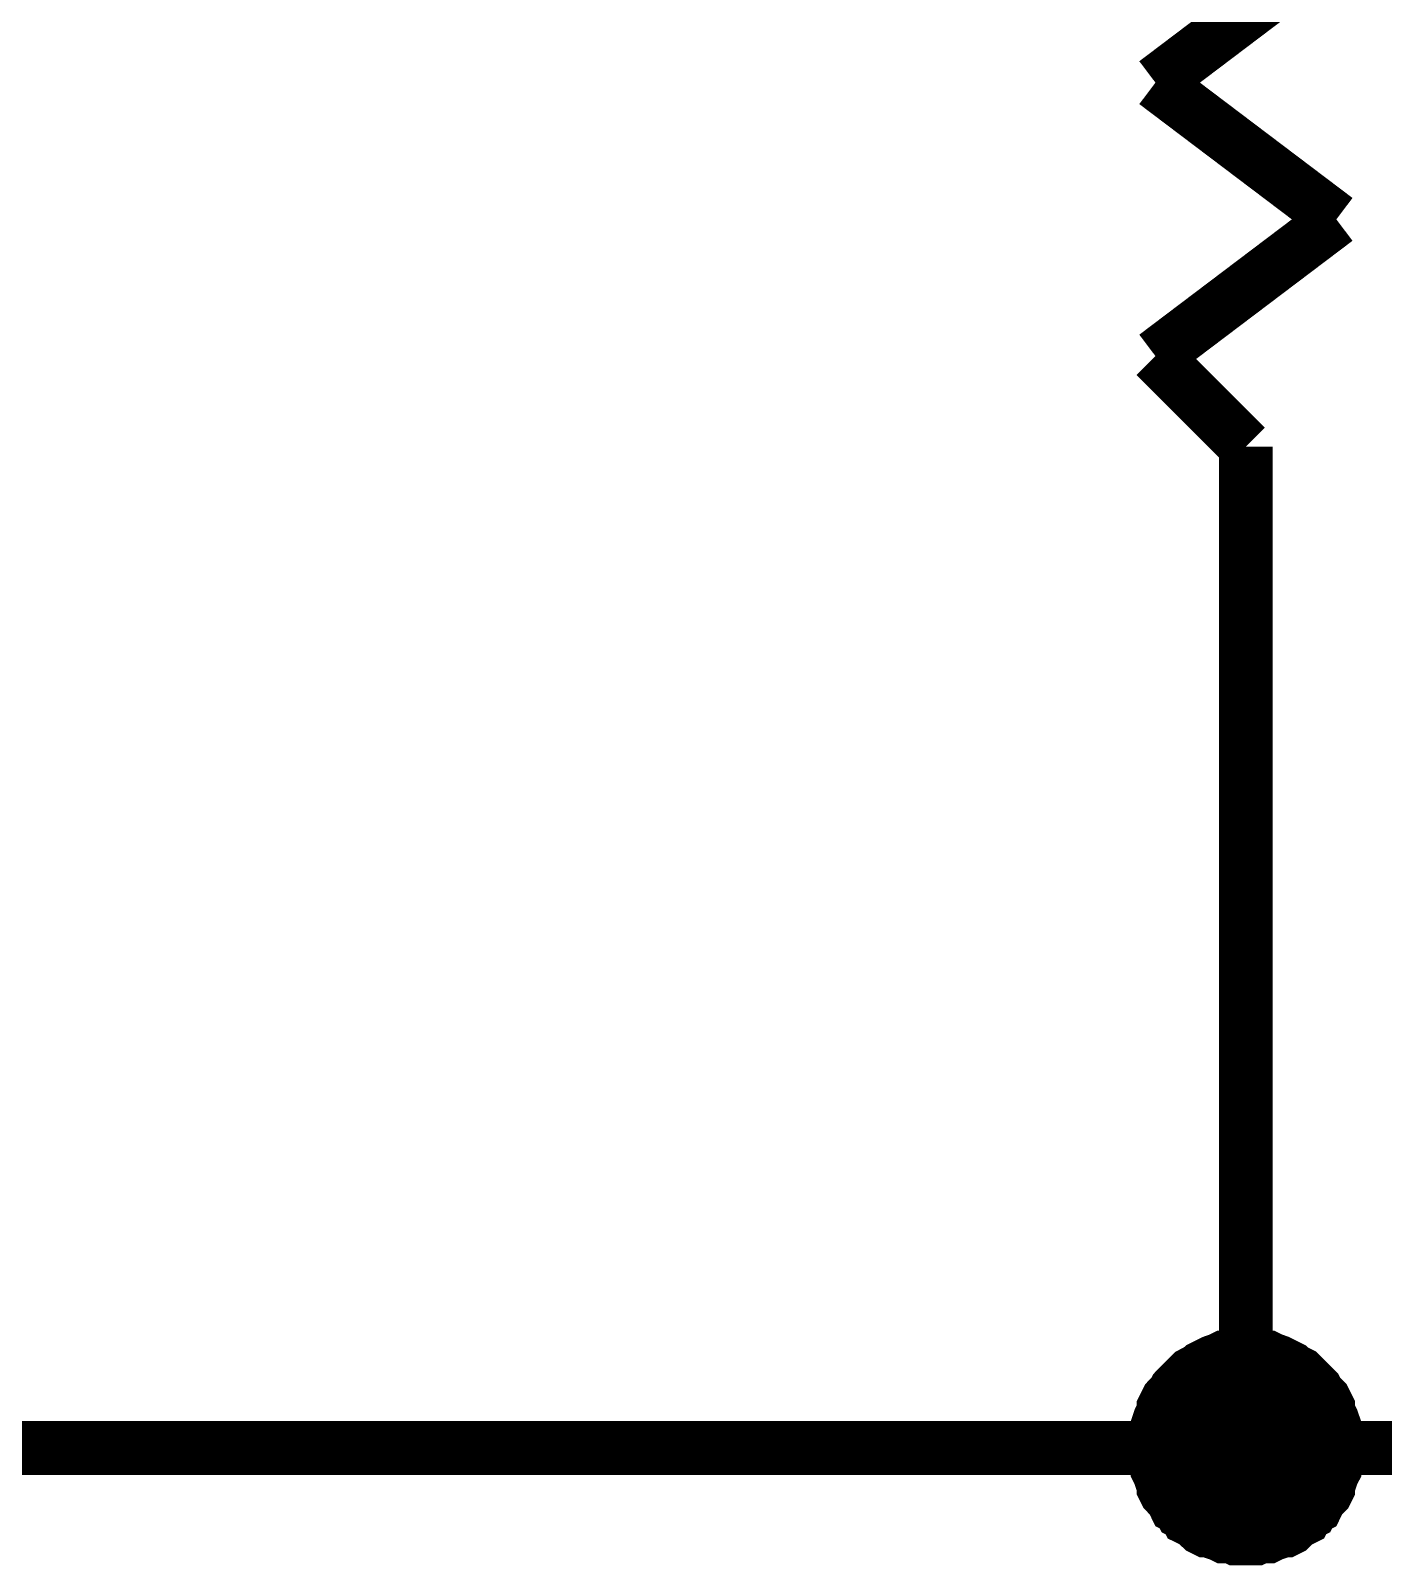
# Model space of a CAD drawing. Header units: millimetres. Extents: x 0 to 19, y 0 to 9.5.
# Drawn here: x 12.7328 to 13.0304, y 5.1738 to 5.5112 of the extents above; entities that cross this region are included whole.
import ezdxf

# ---------------------------------------------------------------- set-up
doc = ezdxf.new("R2010")
doc.units = ezdxf.units.MM
doc.header["$MEASUREMENT"] = 0
doc.layers.add('Sheet', color=255, linetype='Continuous')

msp = doc.modelspace()

# ---------------------------------------------------------------- linework, layer by layer
at = {"layer": 'Sheet'}
for points, const_width in [([(13.02006, 5.52988), (12.98027, 5.49981)], 0.0118), ([(12.40022, 5.49981), (12.70041, 5.49981), (12.70041, 5.19962), (13.00016, 5.19962), (13.30035, 5.19962), (13.6001, 5.19962)], 0.0118), ([(12.98027, 5.49981), (13.02006, 5.46975)], 0.0118), ([(13.02006, 5.46975), (12.98027, 5.43969)], 0.0118), ([(12.98027, 5.43969), (13.00016, 5.41979)], 0.0118), ([(13.00016, 5.41979), (13.00016, 5.3999)], 0.0118), ([(13.00016, 5.3999), (13.00016, 5.19962)], 0.0118), ([(12.98027, 5.19962), (12.98027, 5.20051), (12.98027, 5.20183), (12.98071, 5.20272), (12.98071, 5.2036), (12.98071, 5.20449), (12.98115, 5.20581), (12.98159, 5.2067), (12.98204, 5.20758), (12.98204, 5.20847), (12.98248, 5.20935), (12.98292, 5.21023), (12.9838, 5.21112), (12.98425, 5.21156), (12.98469, 5.21244), (12.98557, 5.21333), (12.98602, 5.21377), (12.9869, 5.21465), (12.98734, 5.2151), (12.98823, 5.21598), (12.98911, 5.21642), (12.98999, 5.21687), (12.99044, 5.21731), (12.99132, 5.21775), (12.9922, 5.21819), (12.99309, 5.21863), (12.99442, 5.21908), (12.9953, 5.21952), (12.99618, 5.21952), (12.99707, 5.21952), (12.99795, 5.21996), (12.99928, 5.21996), (13.00016, 5.21996)], 0.0118), ([(12.98027, 5.19962), (12.98027, 5.20051), (12.98027, 5.20183), (12.98071, 5.20272), (12.98071, 5.2036), (12.98071, 5.20449), (12.98115, 5.20581), (12.98159, 5.2067), (12.98204, 5.20758), (12.98204, 5.20847), (12.98248, 5.20935), (12.98292, 5.21023), (12.9838, 5.21112), (12.98425, 5.21156), (12.98469, 5.21244), (12.98557, 5.21333), (12.98602, 5.21377), (12.9869, 5.21465), (12.98734, 5.2151), (12.98823, 5.21598), (12.98911, 5.21642), (12.98999, 5.21687), (12.99044, 5.21731), (12.99132, 5.21775), (12.9922, 5.21819), (12.99309, 5.21863), (12.99442, 5.21908), (12.9953, 5.21952), (12.99618, 5.21952), (12.99707, 5.21952), (12.99795, 5.21996), (12.99928, 5.21996), (13.00016, 5.21996)], 0.0118), ([(12.98027, 5.19962), (12.98027, 5.20051), (12.98027, 5.20183), (12.98071, 5.20272), (12.98071, 5.2036), (12.98071, 5.20449), (12.98115, 5.20581), (12.98159, 5.2067), (12.98204, 5.20758), (12.98204, 5.20847), (12.98248, 5.20935), (12.98292, 5.21023), (12.9838, 5.21112), (12.98425, 5.21156), (12.98469, 5.21244), (12.98557, 5.21333), (12.98602, 5.21377), (12.9869, 5.21465), (12.98734, 5.2151), (12.98823, 5.21598), (12.98911, 5.21642), (12.98999, 5.21687), (12.99044, 5.21731), (12.99132, 5.21775), (12.9922, 5.21819), (12.99309, 5.21863), (12.99442, 5.21908), (12.9953, 5.21952), (12.99618, 5.21952), (12.99707, 5.21952), (12.99795, 5.21996), (12.99928, 5.21996), (13.00016, 5.21996)], 0.0118), ([(12.98027, 5.19962), (12.98027, 5.20051), (12.98027, 5.20183), (12.98071, 5.20272), (12.98071, 5.2036), (12.98071, 5.20449), (12.98115, 5.20581), (12.98159, 5.2067), (12.98204, 5.20758), (12.98204, 5.20847), (12.98248, 5.20935), (12.98292, 5.21023), (12.9838, 5.21112), (12.98425, 5.21156), (12.98469, 5.21244), (12.98557, 5.21333), (12.98602, 5.21377), (12.9869, 5.21465), (12.98734, 5.2151), (12.98823, 5.21598), (12.98911, 5.21642), (12.98999, 5.21687), (12.99044, 5.21731), (12.99132, 5.21775), (12.9922, 5.21819), (12.99309, 5.21863), (12.99442, 5.21908), (12.9953, 5.21952), (12.99618, 5.21952), (12.99707, 5.21952), (12.99795, 5.21996), (12.99928, 5.21996), (13.00016, 5.21996)], 0.0118), ([(13.00016, 5.21996), (13.00016, 5.21996)], 0.0118), ([(13.00016, 5.21996), (13.00105, 5.21996), (13.00237, 5.21996), (13.00326, 5.21952), (13.00414, 5.21952), (13.00503, 5.21952), (13.00591, 5.21908), (13.00724, 5.21863), (13.00812, 5.21819), (13.00901, 5.21775), (13.00989, 5.21731), (13.01033, 5.21687), (13.01122, 5.21642), (13.0121, 5.21598), (13.01298, 5.2151), (13.01343, 5.21465), (13.01431, 5.21377), (13.01475, 5.21333), (13.01564, 5.21244), (13.01608, 5.21156), (13.01652, 5.21112), (13.01741, 5.21023), (13.01785, 5.20935), (13.01829, 5.20847), (13.01829, 5.20758), (13.01873, 5.2067), (13.01917, 5.20581), (13.01962, 5.20449), (13.01962, 5.2036), (13.01962, 5.20272), (13.02006, 5.20183), (13.02006, 5.20051), (13.02006, 5.19962)], 0.0118), ([(13.00016, 5.21996), (13.00016, 5.21996)], 0.0118), ([(13.00016, 5.21996), (13.00105, 5.21996), (13.00237, 5.21996), (13.00326, 5.21952), (13.00414, 5.21952), (13.00503, 5.21952), (13.00591, 5.21908), (13.00724, 5.21863), (13.00812, 5.21819), (13.00901, 5.21775), (13.00989, 5.21731), (13.01033, 5.21687), (13.01122, 5.21642), (13.0121, 5.21598), (13.01298, 5.2151), (13.01343, 5.21465), (13.01431, 5.21377), (13.01475, 5.21333), (13.01564, 5.21244), (13.01608, 5.21156), (13.01652, 5.21112), (13.01741, 5.21023), (13.01785, 5.20935), (13.01829, 5.20847), (13.01829, 5.20758), (13.01873, 5.2067), (13.01917, 5.20581), (13.01962, 5.20449), (13.01962, 5.2036), (13.01962, 5.20272), (13.02006, 5.20183), (13.02006, 5.20051), (13.02006, 5.19962)], 0.0118), ([(13.00016, 5.21996), (13.00016, 5.21996)], 0.0118), ([(13.00016, 5.21996), (13.00105, 5.21996), (13.00237, 5.21996), (13.00326, 5.21952), (13.00414, 5.21952), (13.00503, 5.21952), (13.00591, 5.21908), (13.00724, 5.21863), (13.00812, 5.21819), (13.00901, 5.21775), (13.00989, 5.21731), (13.01033, 5.21687), (13.01122, 5.21642), (13.0121, 5.21598), (13.01298, 5.2151), (13.01343, 5.21465), (13.01431, 5.21377), (13.01475, 5.21333), (13.01564, 5.21244), (13.01608, 5.21156), (13.01652, 5.21112), (13.01741, 5.21023), (13.01785, 5.20935), (13.01829, 5.20847), (13.01829, 5.20758), (13.01873, 5.2067), (13.01917, 5.20581), (13.01962, 5.20449), (13.01962, 5.2036), (13.01962, 5.20272), (13.02006, 5.20183), (13.02006, 5.20051), (13.02006, 5.19962)], 0.0118), ([(13.00016, 5.21996), (13.00016, 5.21996)], 0.0118), ([(13.00016, 5.21996), (13.00105, 5.21996), (13.00237, 5.21996), (13.00326, 5.21952), (13.00414, 5.21952), (13.00503, 5.21952), (13.00591, 5.21908), (13.00724, 5.21863), (13.00812, 5.21819), (13.00901, 5.21775), (13.00989, 5.21731), (13.01033, 5.21687), (13.01122, 5.21642), (13.0121, 5.21598), (13.01298, 5.2151), (13.01343, 5.21465), (13.01431, 5.21377), (13.01475, 5.21333), (13.01564, 5.21244), (13.01608, 5.21156), (13.01652, 5.21112), (13.01741, 5.21023), (13.01785, 5.20935), (13.01829, 5.20847), (13.01829, 5.20758), (13.01873, 5.2067), (13.01917, 5.20581), (13.01962, 5.20449), (13.01962, 5.2036), (13.01962, 5.20272), (13.02006, 5.20183), (13.02006, 5.20051), (13.02006, 5.19962)], 0.0118), ([(12.98027, 5.19962), (12.98027, 5.20051), (12.98027, 5.20183), (12.98071, 5.20272), (12.98071, 5.2036), (12.98071, 5.20449), (12.98115, 5.20581), (12.98159, 5.2067), (12.98204, 5.20758), (12.98204, 5.20847), (12.98248, 5.20935), (12.98292, 5.21023), (12.9838, 5.21112), (12.98425, 5.21156), (12.98469, 5.21244), (12.98557, 5.21333), (12.98602, 5.21377), (12.9869, 5.21465), (12.98734, 5.2151), (12.98823, 5.21598), (12.98911, 5.21642), (12.98999, 5.21687), (12.99044, 5.21731), (12.99132, 5.21775), (12.9922, 5.21819), (12.99309, 5.21863), (12.99442, 5.21908), (12.9953, 5.21952), (12.99618, 5.21952), (12.99707, 5.21952), (12.99795, 5.21996), (12.99928, 5.21996), (13.00016, 5.21996)], 0.0039), ([(12.98027, 5.19962), (12.98027, 5.20051), (12.98027, 5.20183), (12.98071, 5.20272), (12.98071, 5.2036), (12.98071, 5.20449), (12.98115, 5.20581), (12.98159, 5.2067), (12.98204, 5.20758), (12.98204, 5.20847), (12.98248, 5.20935), (12.98292, 5.21023), (12.9838, 5.21112), (12.98425, 5.21156), (12.98469, 5.21244), (12.98557, 5.21333), (12.98602, 5.21377), (12.9869, 5.21465), (12.98734, 5.2151), (12.98823, 5.21598), (12.98911, 5.21642), (12.98999, 5.21687), (12.99044, 5.21731), (12.99132, 5.21775), (12.9922, 5.21819), (12.99309, 5.21863), (12.99442, 5.21908), (12.9953, 5.21952), (12.99618, 5.21952), (12.99707, 5.21952), (12.99795, 5.21996), (12.99928, 5.21996), (13.00016, 5.21996)], 0.0039), ([(12.98027, 5.19962), (12.98027, 5.20051), (12.98027, 5.20183), (12.98071, 5.20272), (12.98071, 5.2036), (12.98071, 5.20449), (12.98115, 5.20581), (12.98159, 5.2067), (12.98204, 5.20758), (12.98204, 5.20847), (12.98248, 5.20935), (12.98292, 5.21023), (12.9838, 5.21112), (12.98425, 5.21156), (12.98469, 5.21244), (12.98557, 5.21333), (12.98602, 5.21377), (12.9869, 5.21465), (12.98734, 5.2151), (12.98823, 5.21598), (12.98911, 5.21642), (12.98999, 5.21687), (12.99044, 5.21731), (12.99132, 5.21775), (12.9922, 5.21819), (12.99309, 5.21863), (12.99442, 5.21908), (12.9953, 5.21952), (12.99618, 5.21952), (12.99707, 5.21952), (12.99795, 5.21996), (12.99928, 5.21996), (13.00016, 5.21996)], 0.0039), ([(12.98027, 5.19962), (12.98027, 5.20051), (12.98027, 5.20183), (12.98071, 5.20272), (12.98071, 5.2036), (12.98071, 5.20449), (12.98115, 5.20581), (12.98159, 5.2067), (12.98204, 5.20758), (12.98204, 5.20847), (12.98248, 5.20935), (12.98292, 5.21023), (12.9838, 5.21112), (12.98425, 5.21156), (12.98469, 5.21244), (12.98557, 5.21333), (12.98602, 5.21377), (12.9869, 5.21465), (12.98734, 5.2151), (12.98823, 5.21598), (12.98911, 5.21642), (12.98999, 5.21687), (12.99044, 5.21731), (12.99132, 5.21775), (12.9922, 5.21819), (12.99309, 5.21863), (12.99442, 5.21908), (12.9953, 5.21952), (12.99618, 5.21952), (12.99707, 5.21952), (12.99795, 5.21996), (12.99928, 5.21996), (13.00016, 5.21996)], 0.0039), ([(13.00016, 5.21996), (13.00016, 5.21996)], 0.0039), ([(13.00016, 5.21996), (13.00105, 5.21996), (13.00237, 5.21996), (13.00326, 5.21952), (13.00414, 5.21952), (13.00503, 5.21952), (13.00591, 5.21908), (13.00724, 5.21863), (13.00812, 5.21819), (13.00901, 5.21775), (13.00989, 5.21731), (13.01033, 5.21687), (13.01122, 5.21642), (13.0121, 5.21598), (13.01298, 5.2151), (13.01343, 5.21465), (13.01431, 5.21377), (13.01475, 5.21333), (13.01564, 5.21244), (13.01608, 5.21156), (13.01652, 5.21112), (13.01741, 5.21023), (13.01785, 5.20935), (13.01829, 5.20847), (13.01829, 5.20758), (13.01873, 5.2067), (13.01917, 5.20581), (13.01962, 5.20449), (13.01962, 5.2036), (13.01962, 5.20272), (13.02006, 5.20183), (13.02006, 5.20051), (13.02006, 5.19962)], 0.0039), ([(13.00016, 5.21996), (13.00016, 5.21996)], 0.0039), ([(13.00016, 5.21996), (13.00105, 5.21996), (13.00237, 5.21996), (13.00326, 5.21952), (13.00414, 5.21952), (13.00503, 5.21952), (13.00591, 5.21908), (13.00724, 5.21863), (13.00812, 5.21819), (13.00901, 5.21775), (13.00989, 5.21731), (13.01033, 5.21687), (13.01122, 5.21642), (13.0121, 5.21598), (13.01298, 5.2151), (13.01343, 5.21465), (13.01431, 5.21377), (13.01475, 5.21333), (13.01564, 5.21244), (13.01608, 5.21156), (13.01652, 5.21112), (13.01741, 5.21023), (13.01785, 5.20935), (13.01829, 5.20847), (13.01829, 5.20758), (13.01873, 5.2067), (13.01917, 5.20581), (13.01962, 5.20449), (13.01962, 5.2036), (13.01962, 5.20272), (13.02006, 5.20183), (13.02006, 5.20051), (13.02006, 5.19962)], 0.0039), ([(13.00016, 5.21996), (13.00016, 5.21996)], 0.0039), ([(13.00016, 5.21996), (13.00105, 5.21996), (13.00237, 5.21996), (13.00326, 5.21952), (13.00414, 5.21952), (13.00503, 5.21952), (13.00591, 5.21908), (13.00724, 5.21863), (13.00812, 5.21819), (13.00901, 5.21775), (13.00989, 5.21731), (13.01033, 5.21687), (13.01122, 5.21642), (13.0121, 5.21598), (13.01298, 5.2151), (13.01343, 5.21465), (13.01431, 5.21377), (13.01475, 5.21333), (13.01564, 5.21244), (13.01608, 5.21156), (13.01652, 5.21112), (13.01741, 5.21023), (13.01785, 5.20935), (13.01829, 5.20847), (13.01829, 5.20758), (13.01873, 5.2067), (13.01917, 5.20581), (13.01962, 5.20449), (13.01962, 5.2036), (13.01962, 5.20272), (13.02006, 5.20183), (13.02006, 5.20051), (13.02006, 5.19962)], 0.0039), ([(13.00016, 5.21996), (13.00016, 5.21996)], 0.0039), ([(13.00016, 5.21996), (13.00105, 5.21996), (13.00237, 5.21996), (13.00326, 5.21952), (13.00414, 5.21952), (13.00503, 5.21952), (13.00591, 5.21908), (13.00724, 5.21863), (13.00812, 5.21819), (13.00901, 5.21775), (13.00989, 5.21731), (13.01033, 5.21687), (13.01122, 5.21642), (13.0121, 5.21598), (13.01298, 5.2151), (13.01343, 5.21465), (13.01431, 5.21377), (13.01475, 5.21333), (13.01564, 5.21244), (13.01608, 5.21156), (13.01652, 5.21112), (13.01741, 5.21023), (13.01785, 5.20935), (13.01829, 5.20847), (13.01829, 5.20758), (13.01873, 5.2067), (13.01917, 5.20581), (13.01962, 5.20449), (13.01962, 5.2036), (13.01962, 5.20272), (13.02006, 5.20183), (13.02006, 5.20051), (13.02006, 5.19962)], 0.0039), ([(13.00016, 5.17973), (12.99928, 5.17973), (12.99795, 5.17973), (12.99707, 5.18017), (12.99618, 5.18017), (12.9953, 5.18017), (12.99442, 5.18061), (12.99309, 5.18105), (12.9922, 5.1815), (12.99132, 5.1815), (12.99044, 5.18194), (12.98999, 5.18238), (12.98911, 5.18327), (12.98823, 5.18371), (12.98734, 5.18415), (12.9869, 5.18503), (12.98602, 5.18548), (12.98557, 5.18636), (12.98469, 5.1868), (12.98425, 5.18769), (12.9838, 5.18857), (12.98292, 5.18945), (12.98248, 5.1899), (12.98204, 5.19078), (12.98204, 5.19167), (12.98159, 5.19255), (12.98115, 5.19388), (12.98071, 5.19476), (12.98071, 5.19564), (12.98071, 5.19653), (12.98027, 5.19741), (12.98027, 5.19874), (12.98027, 5.19962)], 0.0118), ([(12.98027, 5.19962), (12.98027, 5.19962)], 0.0118), ([(13.00016, 5.17973), (12.99928, 5.17973), (12.99795, 5.17973), (12.99707, 5.18017), (12.99618, 5.18017), (12.9953, 5.18017), (12.99442, 5.18061), (12.99309, 5.18105), (12.9922, 5.1815), (12.99132, 5.1815), (12.99044, 5.18194), (12.98999, 5.18238), (12.98911, 5.18327), (12.98823, 5.18371), (12.98734, 5.18415), (12.9869, 5.18503), (12.98602, 5.18548), (12.98557, 5.18636), (12.98469, 5.1868), (12.98425, 5.18769), (12.9838, 5.18857), (12.98292, 5.18945), (12.98248, 5.1899), (12.98204, 5.19078), (12.98204, 5.19167), (12.98159, 5.19255), (12.98115, 5.19388), (12.98071, 5.19476), (12.98071, 5.19564), (12.98071, 5.19653), (12.98027, 5.19741), (12.98027, 5.19874), (12.98027, 5.19962)], 0.0118), ([(12.98027, 5.19962), (12.98027, 5.19962)], 0.0118), ([(13.00016, 5.17973), (12.99928, 5.17973), (12.99795, 5.17973), (12.99707, 5.18017), (12.99618, 5.18017), (12.9953, 5.18017), (12.99442, 5.18061), (12.99309, 5.18105), (12.9922, 5.1815), (12.99132, 5.1815), (12.99044, 5.18194), (12.98999, 5.18238), (12.98911, 5.18327), (12.98823, 5.18371), (12.98734, 5.18415), (12.9869, 5.18503), (12.98602, 5.18548), (12.98557, 5.18636), (12.98469, 5.1868), (12.98425, 5.18769), (12.9838, 5.18857), (12.98292, 5.18945), (12.98248, 5.1899), (12.98204, 5.19078), (12.98204, 5.19167), (12.98159, 5.19255), (12.98115, 5.19388), (12.98071, 5.19476), (12.98071, 5.19564), (12.98071, 5.19653), (12.98027, 5.19741), (12.98027, 5.19874), (12.98027, 5.19962)], 0.0118), ([(12.98027, 5.19962), (12.98027, 5.19962)], 0.0118), ([(13.00016, 5.17973), (12.99928, 5.17973), (12.99795, 5.17973), (12.99707, 5.18017), (12.99618, 5.18017), (12.9953, 5.18017), (12.99442, 5.18061), (12.99309, 5.18105), (12.9922, 5.1815), (12.99132, 5.1815), (12.99044, 5.18194), (12.98999, 5.18238), (12.98911, 5.18327), (12.98823, 5.18371), (12.98734, 5.18415), (12.9869, 5.18503), (12.98602, 5.18548), (12.98557, 5.18636), (12.98469, 5.1868), (12.98425, 5.18769), (12.9838, 5.18857), (12.98292, 5.18945), (12.98248, 5.1899), (12.98204, 5.19078), (12.98204, 5.19167), (12.98159, 5.19255), (12.98115, 5.19388), (12.98071, 5.19476), (12.98071, 5.19564), (12.98071, 5.19653), (12.98027, 5.19741), (12.98027, 5.19874), (12.98027, 5.19962)], 0.0118), ([(12.98027, 5.19962), (12.98027, 5.19962)], 0.0118), ([(13.02006, 5.19962), (13.02006, 5.19874), (13.02006, 5.19741), (13.01962, 5.19653), (13.01962, 5.19564), (13.01962, 5.19476), (13.01917, 5.19388), (13.01873, 5.19255), (13.01829, 5.19167), (13.01829, 5.19078), (13.01785, 5.1899), (13.01741, 5.18945), (13.01652, 5.18857), (13.01608, 5.18769), (13.01564, 5.1868), (13.01475, 5.18636), (13.01431, 5.18548), (13.01343, 5.18503), (13.01298, 5.18415), (13.0121, 5.18371), (13.01122, 5.18327), (13.01033, 5.18238), (13.00989, 5.18194), (13.00901, 5.1815), (13.00812, 5.1815), (13.00724, 5.18105), (13.00591, 5.18061), (13.00503, 5.18017), (13.00414, 5.18017), (13.00326, 5.18017), (13.00237, 5.17973), (13.00105, 5.17973), (13.00016, 5.17973)], 0.0118), ([(13.02006, 5.19962), (13.02006, 5.19874), (13.02006, 5.19741), (13.01962, 5.19653), (13.01962, 5.19564), (13.01962, 5.19476), (13.01917, 5.19388), (13.01873, 5.19255), (13.01829, 5.19167), (13.01829, 5.19078), (13.01785, 5.1899), (13.01741, 5.18945), (13.01652, 5.18857), (13.01608, 5.18769), (13.01564, 5.1868), (13.01475, 5.18636), (13.01431, 5.18548), (13.01343, 5.18503), (13.01298, 5.18415), (13.0121, 5.18371), (13.01122, 5.18327), (13.01033, 5.18238), (13.00989, 5.18194), (13.00901, 5.1815), (13.00812, 5.1815), (13.00724, 5.18105), (13.00591, 5.18061), (13.00503, 5.18017), (13.00414, 5.18017), (13.00326, 5.18017), (13.00237, 5.17973), (13.00105, 5.17973), (13.00016, 5.17973)], 0.0118), ([(13.02006, 5.19962), (13.02006, 5.19874), (13.02006, 5.19741), (13.01962, 5.19653), (13.01962, 5.19564), (13.01962, 5.19476), (13.01917, 5.19388), (13.01873, 5.19255), (13.01829, 5.19167), (13.01829, 5.19078), (13.01785, 5.1899), (13.01741, 5.18945), (13.01652, 5.18857), (13.01608, 5.18769), (13.01564, 5.1868), (13.01475, 5.18636), (13.01431, 5.18548), (13.01343, 5.18503), (13.01298, 5.18415), (13.0121, 5.18371), (13.01122, 5.18327), (13.01033, 5.18238), (13.00989, 5.18194), (13.00901, 5.1815), (13.00812, 5.1815), (13.00724, 5.18105), (13.00591, 5.18061), (13.00503, 5.18017), (13.00414, 5.18017), (13.00326, 5.18017), (13.00237, 5.17973), (13.00105, 5.17973), (13.00016, 5.17973)], 0.0118), ([(13.02006, 5.19962), (13.02006, 5.19874), (13.02006, 5.19741), (13.01962, 5.19653), (13.01962, 5.19564), (13.01962, 5.19476), (13.01917, 5.19388), (13.01873, 5.19255), (13.01829, 5.19167), (13.01829, 5.19078), (13.01785, 5.1899), (13.01741, 5.18945), (13.01652, 5.18857), (13.01608, 5.18769), (13.01564, 5.1868), (13.01475, 5.18636), (13.01431, 5.18548), (13.01343, 5.18503), (13.01298, 5.18415), (13.0121, 5.18371), (13.01122, 5.18327), (13.01033, 5.18238), (13.00989, 5.18194), (13.00901, 5.1815), (13.00812, 5.1815), (13.00724, 5.18105), (13.00591, 5.18061), (13.00503, 5.18017), (13.00414, 5.18017), (13.00326, 5.18017), (13.00237, 5.17973), (13.00105, 5.17973), (13.00016, 5.17973)], 0.0118), ([(13.02006, 5.19962), (13.02006, 5.19962), (13.02006, 5.19962), (13.02006, 5.19962), (13.02006, 5.19962), (13.02006, 5.19962), (13.02006, 5.19962), (13.02006, 5.19962), (13.02006, 5.19962), (13.02006, 5.19962), (13.02006, 5.19962), (13.02006, 5.19962), (13.02006, 5.19962), (13.02006, 5.19962), (13.02006, 5.19962), (13.02006, 5.19962), (13.02006, 5.19962), (13.02006, 5.19962), (13.02006, 5.19962), (13.02006, 5.19962), (13.02006, 5.19962), (13.02006, 5.19962), (13.02006, 5.19962), (13.02006, 5.19962), (13.02006, 5.19962), (13.02006, 5.19962), (13.02006, 5.19962), (13.02006, 5.19962), (13.02006, 5.19962), (13.02006, 5.19962), (13.02006, 5.19962), (13.02006, 5.19962), (13.02006, 5.19962)], 0.0118), ([(13.02006, 5.19962), (13.02006, 5.19962)], 0.0118), ([(13.02006, 5.19962), (13.02006, 5.19962), (13.02006, 5.19962), (13.02006, 5.19962), (13.02006, 5.19962), (13.02006, 5.19962), (13.02006, 5.19962), (13.02006, 5.19962), (13.02006, 5.19962), (13.02006, 5.19962), (13.02006, 5.19962), (13.02006, 5.19962), (13.02006, 5.19962), (13.02006, 5.19962), (13.02006, 5.19962), (13.02006, 5.19962), (13.02006, 5.19962), (13.02006, 5.19962), (13.02006, 5.19962), (13.02006, 5.19962), (13.02006, 5.19962), (13.02006, 5.19962), (13.02006, 5.19962), (13.02006, 5.19962), (13.02006, 5.19962), (13.02006, 5.19962), (13.02006, 5.19962), (13.02006, 5.19962), (13.02006, 5.19962), (13.02006, 5.19962), (13.02006, 5.19962), (13.02006, 5.19962), (13.02006, 5.19962)], 0.0118), ([(13.02006, 5.19962), (13.02006, 5.19962)], 0.0118), ([(13.02006, 5.19962), (13.02006, 5.19962), (13.02006, 5.19962), (13.02006, 5.19962), (13.02006, 5.19962), (13.02006, 5.19962), (13.02006, 5.19962), (13.02006, 5.19962), (13.02006, 5.19962), (13.02006, 5.19962), (13.02006, 5.19962), (13.02006, 5.19962), (13.02006, 5.19962), (13.02006, 5.19962), (13.02006, 5.19962), (13.02006, 5.19962), (13.02006, 5.19962), (13.02006, 5.19962), (13.02006, 5.19962), (13.02006, 5.19962), (13.02006, 5.19962), (13.02006, 5.19962), (13.02006, 5.19962), (13.02006, 5.19962), (13.02006, 5.19962), (13.02006, 5.19962), (13.02006, 5.19962), (13.02006, 5.19962), (13.02006, 5.19962), (13.02006, 5.19962), (13.02006, 5.19962), (13.02006, 5.19962), (13.02006, 5.19962)], 0.0118), ([(13.02006, 5.19962), (13.02006, 5.19962)], 0.0118), ([(13.02006, 5.19962), (13.02006, 5.19962), (13.02006, 5.19962), (13.02006, 5.19962), (13.02006, 5.19962), (13.02006, 5.19962), (13.02006, 5.19962), (13.02006, 5.19962), (13.02006, 5.19962), (13.02006, 5.19962), (13.02006, 5.19962), (13.02006, 5.19962), (13.02006, 5.19962), (13.02006, 5.19962), (13.02006, 5.19962), (13.02006, 5.19962), (13.02006, 5.19962), (13.02006, 5.19962), (13.02006, 5.19962), (13.02006, 5.19962), (13.02006, 5.19962), (13.02006, 5.19962), (13.02006, 5.19962), (13.02006, 5.19962), (13.02006, 5.19962), (13.02006, 5.19962), (13.02006, 5.19962), (13.02006, 5.19962), (13.02006, 5.19962), (13.02006, 5.19962), (13.02006, 5.19962), (13.02006, 5.19962), (13.02006, 5.19962)], 0.0118), ([(13.02006, 5.19962), (13.02006, 5.19962)], 0.0118), ([(13.00016, 5.17973), (12.99928, 5.17973), (12.99795, 5.17973), (12.99707, 5.18017), (12.99618, 5.18017), (12.9953, 5.18017), (12.99442, 5.18061), (12.99309, 5.18105), (12.9922, 5.1815), (12.99132, 5.1815), (12.99044, 5.18194), (12.98999, 5.18238), (12.98911, 5.18327), (12.98823, 5.18371), (12.98734, 5.18415), (12.9869, 5.18503), (12.98602, 5.18548), (12.98557, 5.18636), (12.98469, 5.1868), (12.98425, 5.18769), (12.9838, 5.18857), (12.98292, 5.18945), (12.98248, 5.1899), (12.98204, 5.19078), (12.98204, 5.19167), (12.98159, 5.19255), (12.98115, 5.19388), (12.98071, 5.19476), (12.98071, 5.19564), (12.98071, 5.19653), (12.98027, 5.19741), (12.98027, 5.19874), (12.98027, 5.19962)], 0.0039), ([(12.98027, 5.19962), (12.98027, 5.19962)], 0.0039), ([(13.00016, 5.17973), (12.99928, 5.17973), (12.99795, 5.17973), (12.99707, 5.18017), (12.99618, 5.18017), (12.9953, 5.18017), (12.99442, 5.18061), (12.99309, 5.18105), (12.9922, 5.1815), (12.99132, 5.1815), (12.99044, 5.18194), (12.98999, 5.18238), (12.98911, 5.18327), (12.98823, 5.18371), (12.98734, 5.18415), (12.9869, 5.18503), (12.98602, 5.18548), (12.98557, 5.18636), (12.98469, 5.1868), (12.98425, 5.18769), (12.9838, 5.18857), (12.98292, 5.18945), (12.98248, 5.1899), (12.98204, 5.19078), (12.98204, 5.19167), (12.98159, 5.19255), (12.98115, 5.19388), (12.98071, 5.19476), (12.98071, 5.19564), (12.98071, 5.19653), (12.98027, 5.19741), (12.98027, 5.19874), (12.98027, 5.19962)], 0.0039), ([(12.98027, 5.19962), (12.98027, 5.19962)], 0.0039), ([(13.00016, 5.17973), (12.99928, 5.17973), (12.99795, 5.17973), (12.99707, 5.18017), (12.99618, 5.18017), (12.9953, 5.18017), (12.99442, 5.18061), (12.99309, 5.18105), (12.9922, 5.1815), (12.99132, 5.1815), (12.99044, 5.18194), (12.98999, 5.18238), (12.98911, 5.18327), (12.98823, 5.18371), (12.98734, 5.18415), (12.9869, 5.18503), (12.98602, 5.18548), (12.98557, 5.18636), (12.98469, 5.1868), (12.98425, 5.18769), (12.9838, 5.18857), (12.98292, 5.18945), (12.98248, 5.1899), (12.98204, 5.19078), (12.98204, 5.19167), (12.98159, 5.19255), (12.98115, 5.19388), (12.98071, 5.19476), (12.98071, 5.19564), (12.98071, 5.19653), (12.98027, 5.19741), (12.98027, 5.19874), (12.98027, 5.19962)], 0.0039), ([(12.98027, 5.19962), (12.98027, 5.19962)], 0.0039), ([(13.00016, 5.17973), (12.99928, 5.17973), (12.99795, 5.17973), (12.99707, 5.18017), (12.99618, 5.18017), (12.9953, 5.18017), (12.99442, 5.18061), (12.99309, 5.18105), (12.9922, 5.1815), (12.99132, 5.1815), (12.99044, 5.18194), (12.98999, 5.18238), (12.98911, 5.18327), (12.98823, 5.18371), (12.98734, 5.18415), (12.9869, 5.18503), (12.98602, 5.18548), (12.98557, 5.18636), (12.98469, 5.1868), (12.98425, 5.18769), (12.9838, 5.18857), (12.98292, 5.18945), (12.98248, 5.1899), (12.98204, 5.19078), (12.98204, 5.19167), (12.98159, 5.19255), (12.98115, 5.19388), (12.98071, 5.19476), (12.98071, 5.19564), (12.98071, 5.19653), (12.98027, 5.19741), (12.98027, 5.19874), (12.98027, 5.19962)], 0.0039), ([(12.98027, 5.19962), (12.98027, 5.19962)], 0.0039), ([(13.02006, 5.19962), (13.02006, 5.19874), (13.02006, 5.19741), (13.01962, 5.19653), (13.01962, 5.19564), (13.01962, 5.19476), (13.01917, 5.19388), (13.01873, 5.19255), (13.01829, 5.19167), (13.01829, 5.19078), (13.01785, 5.1899), (13.01741, 5.18945), (13.01652, 5.18857), (13.01608, 5.18769), (13.01564, 5.1868), (13.01475, 5.18636), (13.01431, 5.18548), (13.01343, 5.18503), (13.01298, 5.18415), (13.0121, 5.18371), (13.01122, 5.18327), (13.01033, 5.18238), (13.00989, 5.18194), (13.00901, 5.1815), (13.00812, 5.1815), (13.00724, 5.18105), (13.00591, 5.18061), (13.00503, 5.18017), (13.00414, 5.18017), (13.00326, 5.18017), (13.00237, 5.17973), (13.00105, 5.17973), (13.00016, 5.17973)], 0.0039), ([(13.02006, 5.19962), (13.02006, 5.19874), (13.02006, 5.19741), (13.01962, 5.19653), (13.01962, 5.19564), (13.01962, 5.19476), (13.01917, 5.19388), (13.01873, 5.19255), (13.01829, 5.19167), (13.01829, 5.19078), (13.01785, 5.1899), (13.01741, 5.18945), (13.01652, 5.18857), (13.01608, 5.18769), (13.01564, 5.1868), (13.01475, 5.18636), (13.01431, 5.18548), (13.01343, 5.18503), (13.01298, 5.18415), (13.0121, 5.18371), (13.01122, 5.18327), (13.01033, 5.18238), (13.00989, 5.18194), (13.00901, 5.1815), (13.00812, 5.1815), (13.00724, 5.18105), (13.00591, 5.18061), (13.00503, 5.18017), (13.00414, 5.18017), (13.00326, 5.18017), (13.00237, 5.17973), (13.00105, 5.17973), (13.00016, 5.17973)], 0.0039), ([(13.02006, 5.19962), (13.02006, 5.19874), (13.02006, 5.19741), (13.01962, 5.19653), (13.01962, 5.19564), (13.01962, 5.19476), (13.01917, 5.19388), (13.01873, 5.19255), (13.01829, 5.19167), (13.01829, 5.19078), (13.01785, 5.1899), (13.01741, 5.18945), (13.01652, 5.18857), (13.01608, 5.18769), (13.01564, 5.1868), (13.01475, 5.18636), (13.01431, 5.18548), (13.01343, 5.18503), (13.01298, 5.18415), (13.0121, 5.18371), (13.01122, 5.18327), (13.01033, 5.18238), (13.00989, 5.18194), (13.00901, 5.1815), (13.00812, 5.1815), (13.00724, 5.18105), (13.00591, 5.18061), (13.00503, 5.18017), (13.00414, 5.18017), (13.00326, 5.18017), (13.00237, 5.17973), (13.00105, 5.17973), (13.00016, 5.17973)], 0.0039), ([(13.02006, 5.19962), (13.02006, 5.19874), (13.02006, 5.19741), (13.01962, 5.19653), (13.01962, 5.19564), (13.01962, 5.19476), (13.01917, 5.19388), (13.01873, 5.19255), (13.01829, 5.19167), (13.01829, 5.19078), (13.01785, 5.1899), (13.01741, 5.18945), (13.01652, 5.18857), (13.01608, 5.18769), (13.01564, 5.1868), (13.01475, 5.18636), (13.01431, 5.18548), (13.01343, 5.18503), (13.01298, 5.18415), (13.0121, 5.18371), (13.01122, 5.18327), (13.01033, 5.18238), (13.00989, 5.18194), (13.00901, 5.1815), (13.00812, 5.1815), (13.00724, 5.18105), (13.00591, 5.18061), (13.00503, 5.18017), (13.00414, 5.18017), (13.00326, 5.18017), (13.00237, 5.17973), (13.00105, 5.17973), (13.00016, 5.17973)], 0.0039), ([(13.02006, 5.19962), (13.02006, 5.19962), (13.02006, 5.19962), (13.02006, 5.19962), (13.02006, 5.19962), (13.02006, 5.19962), (13.02006, 5.19962), (13.02006, 5.19962), (13.02006, 5.19962), (13.02006, 5.19962), (13.02006, 5.19962), (13.02006, 5.19962), (13.02006, 5.19962), (13.02006, 5.19962), (13.02006, 5.19962), (13.02006, 5.19962), (13.02006, 5.19962), (13.02006, 5.19962), (13.02006, 5.19962), (13.02006, 5.19962), (13.02006, 5.19962), (13.02006, 5.19962), (13.02006, 5.19962), (13.02006, 5.19962), (13.02006, 5.19962), (13.02006, 5.19962), (13.02006, 5.19962), (13.02006, 5.19962), (13.02006, 5.19962), (13.02006, 5.19962), (13.02006, 5.19962), (13.02006, 5.19962), (13.02006, 5.19962)], 0.0039), ([(13.02006, 5.19962), (13.02006, 5.19962)], 0.0039), ([(13.02006, 5.19962), (13.02006, 5.19962), (13.02006, 5.19962), (13.02006, 5.19962), (13.02006, 5.19962), (13.02006, 5.19962), (13.02006, 5.19962), (13.02006, 5.19962), (13.02006, 5.19962), (13.02006, 5.19962), (13.02006, 5.19962), (13.02006, 5.19962), (13.02006, 5.19962), (13.02006, 5.19962), (13.02006, 5.19962), (13.02006, 5.19962), (13.02006, 5.19962), (13.02006, 5.19962), (13.02006, 5.19962), (13.02006, 5.19962), (13.02006, 5.19962), (13.02006, 5.19962), (13.02006, 5.19962), (13.02006, 5.19962), (13.02006, 5.19962), (13.02006, 5.19962), (13.02006, 5.19962), (13.02006, 5.19962), (13.02006, 5.19962), (13.02006, 5.19962), (13.02006, 5.19962), (13.02006, 5.19962), (13.02006, 5.19962)], 0.0039), ([(13.02006, 5.19962), (13.02006, 5.19962)], 0.0039), ([(13.02006, 5.19962), (13.02006, 5.19962), (13.02006, 5.19962), (13.02006, 5.19962), (13.02006, 5.19962), (13.02006, 5.19962), (13.02006, 5.19962), (13.02006, 5.19962), (13.02006, 5.19962), (13.02006, 5.19962), (13.02006, 5.19962), (13.02006, 5.19962), (13.02006, 5.19962), (13.02006, 5.19962), (13.02006, 5.19962), (13.02006, 5.19962), (13.02006, 5.19962), (13.02006, 5.19962), (13.02006, 5.19962), (13.02006, 5.19962), (13.02006, 5.19962), (13.02006, 5.19962), (13.02006, 5.19962), (13.02006, 5.19962), (13.02006, 5.19962), (13.02006, 5.19962), (13.02006, 5.19962), (13.02006, 5.19962), (13.02006, 5.19962), (13.02006, 5.19962), (13.02006, 5.19962), (13.02006, 5.19962), (13.02006, 5.19962)], 0.0039), ([(13.02006, 5.19962), (13.02006, 5.19962)], 0.0039), ([(13.02006, 5.19962), (13.02006, 5.19962), (13.02006, 5.19962), (13.02006, 5.19962), (13.02006, 5.19962), (13.02006, 5.19962), (13.02006, 5.19962), (13.02006, 5.19962), (13.02006, 5.19962), (13.02006, 5.19962), (13.02006, 5.19962), (13.02006, 5.19962), (13.02006, 5.19962), (13.02006, 5.19962), (13.02006, 5.19962), (13.02006, 5.19962), (13.02006, 5.19962), (13.02006, 5.19962), (13.02006, 5.19962), (13.02006, 5.19962), (13.02006, 5.19962), (13.02006, 5.19962), (13.02006, 5.19962), (13.02006, 5.19962), (13.02006, 5.19962), (13.02006, 5.19962), (13.02006, 5.19962), (13.02006, 5.19962), (13.02006, 5.19962), (13.02006, 5.19962), (13.02006, 5.19962), (13.02006, 5.19962), (13.02006, 5.19962)], 0.0039), ([(13.02006, 5.19962), (13.02006, 5.19962)], 0.0039)]:
    msp.add_lwpolyline(points, dxfattribs=dict(at, const_width=const_width))
at = {"layer": 'Sheet', "const_width": 0.02}
msp.add_lwpolyline([(12.99, 5.2, 1), (13.01, 5.2, 1)], format="xyb", close=True, dxfattribs=at)

doc.saveas('drawing.dxf')
